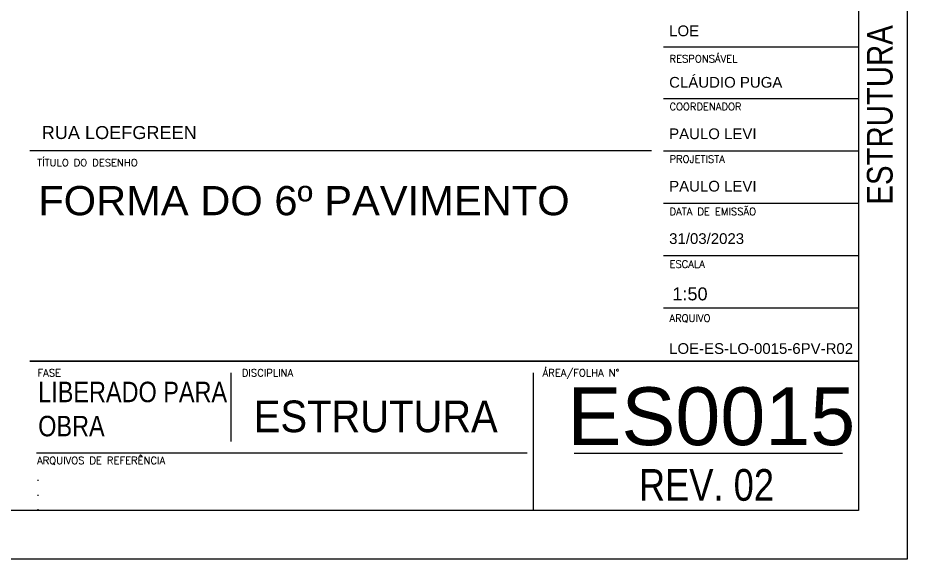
# Model space of a CAD drawing. Header units: millimetres. Extents: x -2290 to 5505, y -2157 to 2343.
# Drawn here: x 4592 to 5505, y -2157 to -1601 of the extents above; entities that cross this region are included whole.
import ezdxf

# ---------------------------------------------------------------- set-up
doc = ezdxf.new("R2010")
doc.units = ezdxf.units.MM
doc.header["$LTSCALE"] = 50
doc.layers.add('CARIMBO', color=7, linetype='Continuous')
doc.layers.add('F-MARGEM', color=1, linetype='Continuous')
doc.styles.add('AR-REF', font='arial.ttf')
doc.styles.add('CONT-TITULO', font='arial.ttf')
doc.styles.add('NFOLHA', font='ARIALN.TTF')
doc.styles.add('STYLE3', font='simplex.shx')
doc.styles.add('TITULO DESENHO', font='arial.ttf', dxfattribs={"width": 1.02})

# ---------------------------------------------------------------- blocks, each defined once
blk = doc.blocks.new('A0-2L_900')
at = {"layer": 'F-MARGEM', "color": 2}
blk.add_lwpolyline([(155.9, 0), (0, 0), (0, 90), (155.9, 90)], close=True, dxfattribs=at)
at = {"layer": 'F-MARGEM', "color": 7}
blk.add_lwpolyline([(2.5, 89), (154.9, 89), (154.9, 1), (2.5, 1)], close=True, dxfattribs=at)

msp = doc.modelspace()

# ---------------------------------------------------------------- linework, layer by layer
at = {"layer": 'CARIMBO', "color": 1}
for p, q in [((5254.767, -1631.332), (5454.767, -1631.332)), ((5254.767, -1684.182), (5454.767, -1684.182)), ((5254.767, -1737.999), (5454.767, -1737.999)), ((5254.767, -1791.815), (5454.767, -1791.815)), ((5254.767, -1845.631), (5454.767, -1845.631)), ((5254.767, -1899.447), (5454.767, -1899.447)), ((4811.295, -2036.635), (4811.295, -1965.875)), ((5121.526, -2107.396), (5121.526, -1965.875)), ((5114.89, -2048.508), (4611.404, -2048.508)), ((5163.13, -2048.508), (5438.519, -2048.508))]:
    msp.add_line(p, q, dxfattribs=at)
at = {"layer": 'CARIMBO', "color": 6}
for p, q in [((5242.381, -1737.999), (4604.767, -1737.999)), ((5454.767, -1954.192), (4604.767, -1954.192))]:
    msp.add_line(p, q, dxfattribs=at)
at = {"layer": 'CARIMBO', "color": 94}
msp.add_line((4604.767, -1954.192), (5454.767, -1954.192), dxfattribs=at)

# ---------------------------------------------------------------- block references
at = {"layer": 'F-MARGEM', "xscale": 50, "yscale": 50, "zscale": 50}
msp.add_blockref('A0-2L_900', (-2290.233, -2157.396), dxfattribs=at)

# ---------------------------------------------------------------- texts
at = {"layer": 'CARIMBO', "color": 5, "style": 'NFOLHA'}
msp.add_text('ESTRUTURA', height=26.325, rotation=90, dxfattribs=at).set_placement((5489.764, -1793.284))
at = {"layer": 'CARIMBO', "color": 2, "style": 'STYLE3'}
for s, p in [('RESPONSÁVEL', (5260.907, -1647.285)), ('COORDENADOR', (5260.858, -1696.444)), ('PROJETISTA', (5260.858, -1750.26)), ('TÍTULO DO DESENHO', (4612.069, -1753.974)), ('DATA DE EMISSÃO', (5260.907, -1804.137)), ('ESCALA', (5260.858, -1858.081)), ('ARQUIVO', (5260.858, -1913.671)), ('ÁREA/FOLHA N°', (5130.69, -1969.787)), ('FASE', (4612.494, -1969.866)), ('DISCIPLINA', (4822.122, -1969.866)), ('ARQUIVOS DE REFERÊNCIA', (4612.06, -2059.741))]:
    msp.add_text(s, height=7.5, dxfattribs=at).set_placement(p)
at = {"layer": 'CARIMBO', "color": 3, "style": 'AR-REF'}
for s, height, p in [('RUA LOEFGREEN', 13.31, (4616.799, -1725.965)), ('LOE-ES-LO-0015-6PV-R02', 11, (5260.502, -1946.563))]:
    msp.add_text(s, height=height, dxfattribs=at).set_placement(p)
at = {"layer": 'CARIMBO', "color": 5}
for s, height, style, width, p in [('FORMA DO 6º PAVIMENTO', 30, 'TITULO DESENHO', 1.02, (4613.242, -1804.211)), ('ESTRUTURA', 32.5, 'NFOLHA', 1.1, (4834.447, -2026.973))]:
    msp.add_text(s, height=height, dxfattribs=dict(at, style=style, width=width)).set_placement(p)
for s, height, style, p in [('ES0015', 59.4, 'CONT-TITULO', (5156.215, -2040.267)), ('REV. 02', 32.5, 'NFOLHA', (5229.517, -2097.336))]:
    msp.add_text(s, height=height, dxfattribs=dict(at, style=style)).set_placement(p)
at = {"layer": 'CARIMBO', "color": 3, "attachment_point": 1, "style": 'AR-REF'}
for s, insert, char_height, width in [('LOE', (5260.533, -1609.361), 11, 676.52863), ('{\\fArial Unicode MS|b0|i0|c0|p34;CLÁUDIO PUGA}', (5260.533, -1662.211), 11, 676.52863), ('{\\fArial Unicode MS|b0|i0|c0|p34;PAULO LEVI}', (5260.533, -1715.061), 11, 676.52863), ('{\\fArial Unicode MS|b0|i0|c0|p34;PAULO LEVI}', (5260.533, -1768.878), 11, 676.52863), ('{\\fArial Unicode MS|b0|i0|c0|p34;31/03/2023}', (5260.533, -1822.694), 11, 676.52863), ('1:50', (5263.783, -1878.29), 13.31, 818.59964), ('.', (4611.235, -2068.122), 9, 676.52863), ('.', (4611.235, -2083.407), 9, 676.52863), ('.', (4611.235, -2098.228), 9, 676.52863)]:
    msp.add_mtext(s, dxfattribs=dict(at, insert=insert, char_height=char_height, width=width))
at = {"layer": 'CARIMBO', "color": 5, "insert": (4613.2, -1975.164), "char_height": 21, "attachment_point": 1, "style": 'NFOLHA'}
msp.add_mtext_dynamic_manual_height_columns('LIBERADO PARA OBRA', width=198.09492, gutter_width=1, heights=[0], dxfattribs=at)

doc.saveas('drawing.dxf')
